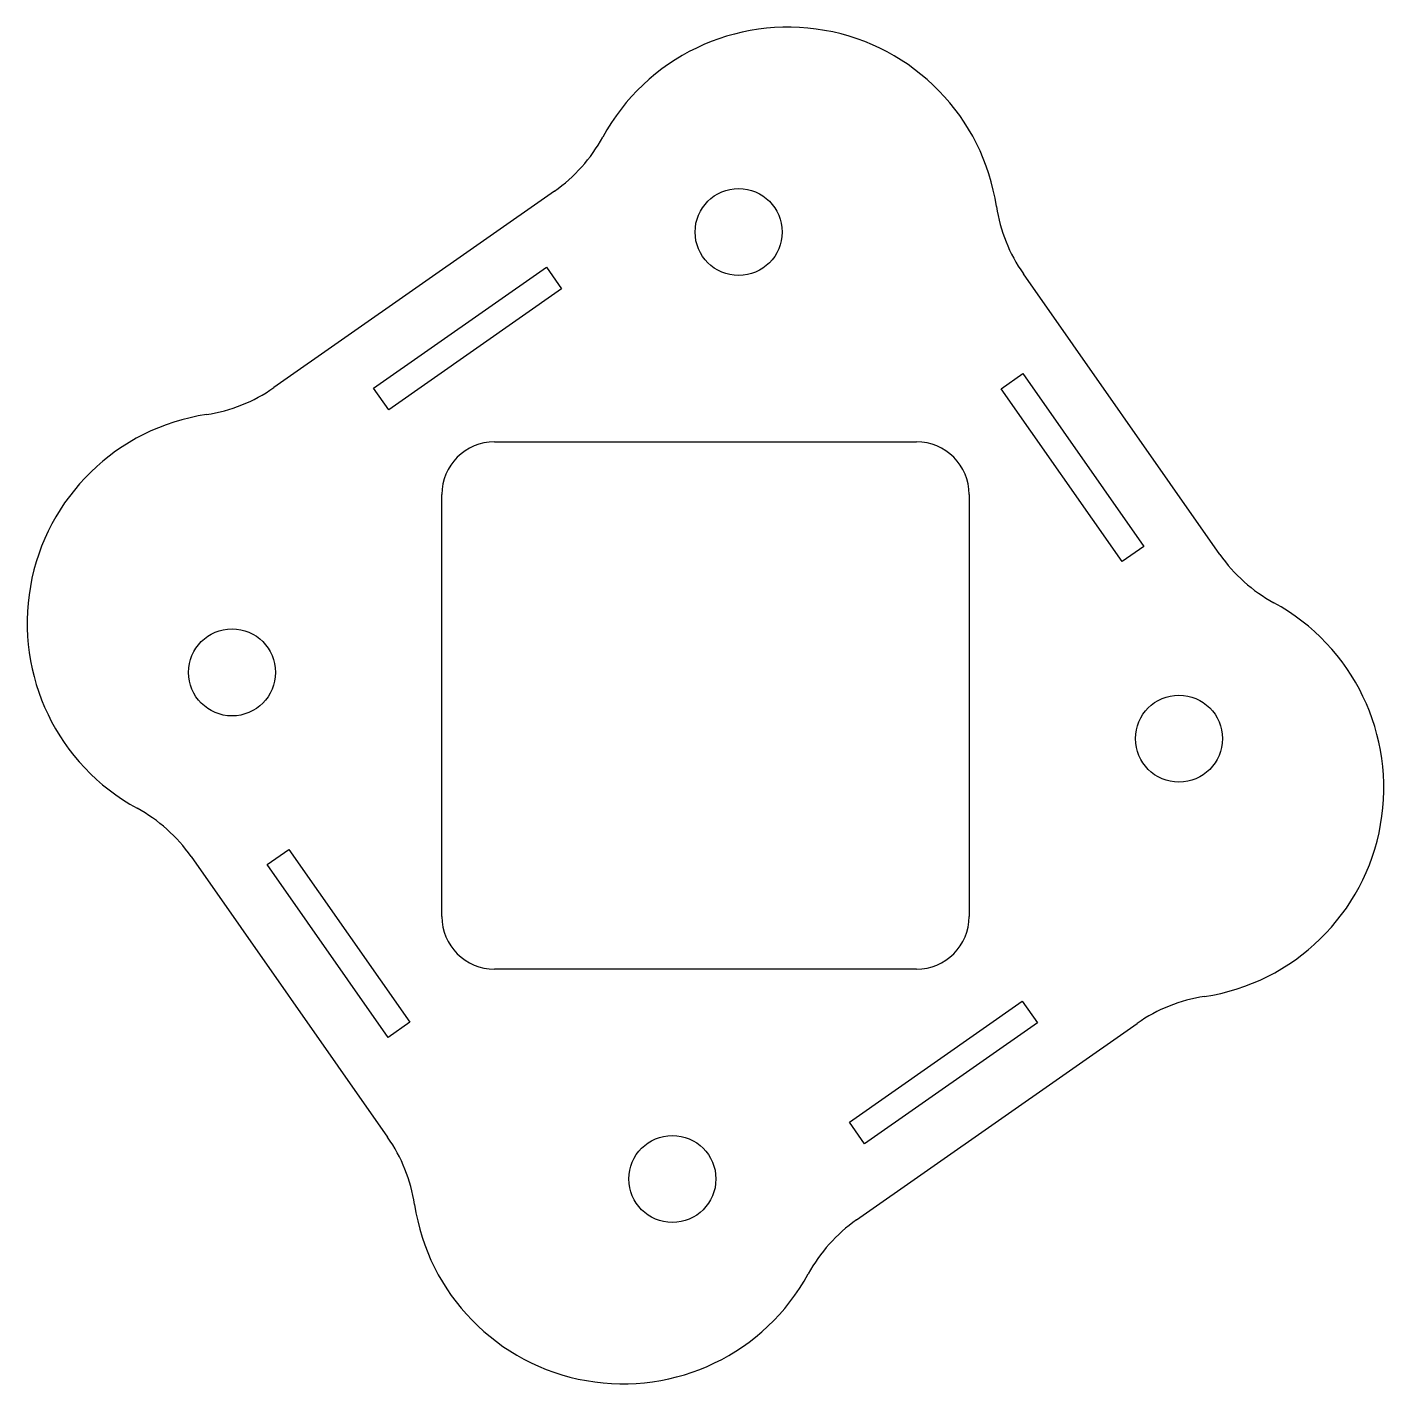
# Model space of a CAD drawing. Extents: x 122.8 to 174.2, y 79.3 to 130.7.
import ezdxf

# ---------------------------------------------------------------- set-up
doc = ezdxf.new("R2010")
doc.units = 0
doc.layers.add('View005', color=7, linetype='CONTINUOUS')

msp = doc.modelspace()

# ---------------------------------------------------------------- linework, layer by layer
at = {"layer": 'View005'}
for p, q in [((142.774, 124.51), (132.125, 117.054)), ((135.912, 117.035), (142.465, 121.624)), ((142.465, 121.624), (143.039, 120.805)), ((168.01, 110.726), (160.554, 121.375)), ((143.039, 120.805), (136.486, 116.216)), ((159.716, 117.014), (160.535, 117.588)), ((160.535, 117.588), (165.124, 111.035)), ((136.486, 116.216), (135.912, 117.035)), ((164.305, 110.461), (159.716, 117.014)), ((140.5, 115), (156.5, 115)), ((138.5, 97), (138.5, 113)), ((158.5, 113), (158.5, 97)), ((165.124, 111.035), (164.305, 110.461)), ((131.876, 98.9653), (132.695, 99.5389)), ((132.695, 99.5389), (137.284, 92.9857)), ((128.99, 99.2737), (136.446, 88.6248)), ((136.465, 92.4121), (131.876, 98.9653)), ((156.5, 95), (140.5, 95)), ((153.961, 89.1954), (160.514, 93.784)), ((160.514, 93.784), (161.088, 92.9649)), ((137.284, 92.9857), (136.465, 92.4121)), ((154.226, 85.4897), (164.875, 92.9462)), ((161.088, 92.9649), (154.535, 88.3763)), ((154.535, 88.3763), (153.961, 89.1954))]:
    msp.add_line(p, q, dxfattribs=at)
for centre in [(149.756, 122.956), (130.544, 106.256), (166.456, 103.744), (147.244, 87.0438)]:
    msp.add_circle(centre, 1.65, dxfattribs=at)
for centre, radius, start, end in [((151.626, 122.727), 8, 8.58616, 151.414), ((139.332, 129.425), 6, -55, -28.5862), ((165.469, 124.817), 6, -171.414, -145), ((128.683, 121.969), 6, -81.4138, -55), ((130.773, 108.126), 8, 98.5862, -118.586), ((140.5, 113), 2, 90, 180), ((156.5, 113), 2, 0, 90), ((172.925, 114.168), 6, -145, -118.586), ((166.227, 101.874), 8, -81.4138, 61.4138), ((124.075, 95.8323), 6, 35, 61.4138), ((140.5, 97), 2, 180, -90), ((156.5, 97), 2, -90, 0), ((168.317, 88.0312), 6, 98.5862, 125), ((131.531, 85.1833), 6, 8.58616, 35), ((145.374, 87.2735), 8, -171.414, -28.5862), ((157.668, 80.5747), 6, 125, 151.414)]:
    msp.add_arc(centre, radius, start, end, dxfattribs=at)

doc.saveas('drawing.dxf')
